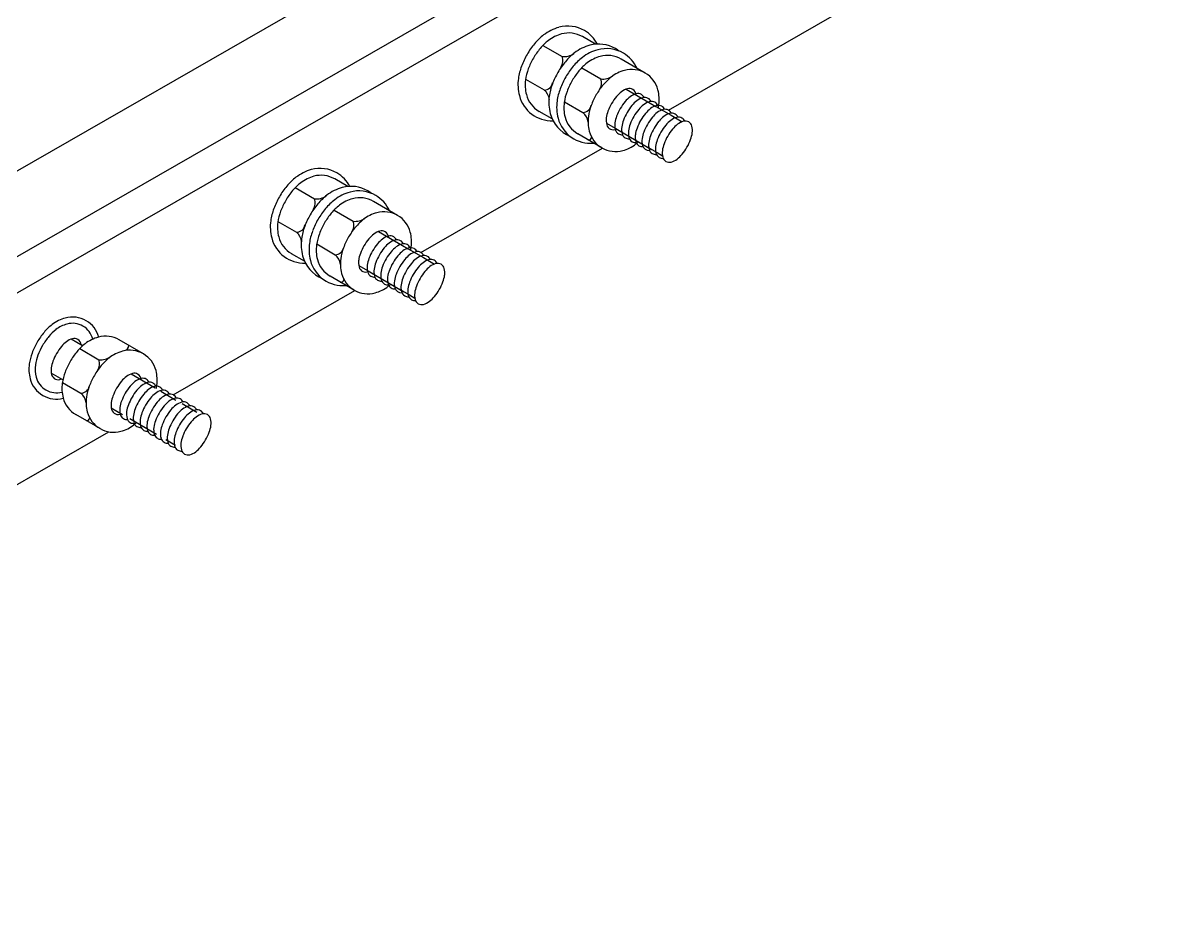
# Model space of a CAD drawing. Extents: x -508 to 92, y -98 to -31.
# Drawn here: x -490.791 to -486.134, y -46.615 to -42.968 of the extents above; entities that cross this region are included whole.
import ezdxf

# ---------------------------------------------------------------- set-up
doc = ezdxf.new("R2010")
doc.units = 0
doc.header["$MEASUREMENT"] = 0
doc.layers.add('SC- Details', color=7, linetype='CONTINUOUS')

msp = doc.modelspace()

# ---------------------------------------------------------------- linework, layer by layer
at = {"layer": 'SC- Details', "color": 3}
for p, q in [((-495.3938, -46.5411), (-486.2609, -41.2941)), ((-495.2671, -46.6146), (-486.1342, -41.3676)), ((-488.1839, -43.3201), (-487.4502, -42.8986)), ((-489.1843, -43.8948), (-488.4506, -43.4733)), ((-490.1847, -44.4696), (-489.451, -44.0481)), ((-491.1851, -45.0443), (-490.4449, -44.6191))]:
    msp.add_line(p, q, dxfattribs=at)
at = {"layer": 'SC- Details', "color": 1}
msp.add_line((-490.9927, -43.6671), (-487.7533, -41.806), dxfattribs=at)
at = {"layer": 'SC- Details'}
for p, q in [((-488.4791, -43.0534), (-488.5319, -43.0228)), ((-488.6912, -43.058), (-488.6136, -43.103)), ((-488.2778, -43.1702), (-488.3755, -43.1135)), ((-488.5348, -43.1487), (-488.4572, -43.1937)), ((-488.7612, -43.1948), (-488.6863, -43.2383)), ((-488.3554, -43.2352), (-488.2584, -43.2915)), ((-488.6048, -43.2856), (-488.5299, -43.329)), ((-488.2584, -43.2915), (-488.2346, -43.3053)), ((-488.2346, -43.3053), (-488.1739, -43.3405)), ((-488.6543, -43.3552), (-488.707, -43.3246)), ((-488.1739, -43.3405), (-488.1492, -43.3549)), ((-488.1492, -43.3549), (-488.1289, -43.3666)), ((-488.435, -43.3724), (-488.3901, -43.3984)), ((-488.3901, -43.3984), (-488.3605, -43.4156)), ((-488.4529, -43.472), (-488.5506, -43.4153)), ((-488.3605, -43.4156), (-488.2524, -43.4784)), ((-488.2699, -43.4682), (-488.2304, -43.4911)), ((-488.2304, -43.4911), (-488.2084, -43.5044)), ((-489.6916, -43.6327), (-489.614, -43.6777)), ((-489.4796, -43.6281), (-489.5323, -43.5975)), ((-489.5352, -43.7234), (-489.4576, -43.7684)), ((-489.2782, -43.745), (-489.3759, -43.6883)), ((-489.7616, -43.7696), (-489.6867, -43.813)), ((-489.3558, -43.81), (-489.2588, -43.8663)), ((-489.6052, -43.8603), (-489.5303, -43.9038)), ((-489.2588, -43.8663), (-489.235, -43.88)), ((-489.6547, -43.93), (-489.7074, -43.8994)), ((-489.235, -43.88), (-489.1743, -43.9153)), ((-489.1743, -43.9153), (-489.1496, -43.9296)), ((-489.4354, -43.9472), (-489.3905, -43.9732)), ((-489.1496, -43.9296), (-489.1294, -43.9414)), ((-489.4533, -44.0468), (-489.551, -43.9901)), ((-489.3905, -43.9732), (-489.3609, -43.9904)), ((-489.3609, -43.9904), (-489.2528, -44.0531)), ((-489.2703, -44.0429), (-489.2308, -44.0659)), ((-489.2308, -44.0659), (-489.2088, -44.0791)), ((-490.5509, -44.2718), (-490.5975, -44.2448)), ((-490.5624, -44.2827), (-490.4848, -44.3277)), ((-490.3054, -44.3042), (-490.4031, -44.2475)), ((-490.6305, -44.4089), (-490.6771, -44.3819)), ((-490.6324, -44.4195), (-490.5575, -44.463)), ((-490.3552, -44.3853), (-490.2582, -44.4416)), ((-490.2345, -44.4553), (-490.1737, -44.4906)), ((-490.1847, -44.4696), (-490.1375, -44.4425)), ((-490.149, -44.5049), (-490.0898, -44.5393)), ((-490.4805, -44.606), (-490.5782, -44.5493)), ((-490.4348, -44.5225), (-490.39, -44.5485)), ((-490.3603, -44.5657), (-490.2522, -44.6284)), ((-490.2144, -44.6504), (-490.1749, -44.6733))]:
    msp.add_line(p, q, dxfattribs=at)
for centre, radius, start, end in [((-488.5907, -43.1156), 0.1352, 59.8781, 105.3111), ((-488.546, -43.2006), 0.2331, 127.6826, 140.2858), ((-488.5792, -43.1576), 0.1787, 105.3111, 127.6826), ((-488.5755, -43.1598), 0.1533, 105.3111, 127.6826), ((-488.587, -43.1178), 0.1098, 59.8781, 105.3111), ((-488.5907, -43.1156), 0.1352, 27.6713, 59.8781), ((-488.4834, -43.2526), 0.3145, 140.2858, 149.8781), ((-488.4797, -43.2548), 0.2891, 140.2858, 149.8781), ((-488.5423, -43.2028), 0.2077, 127.6826, 140.2858), ((-488.4546, -43.2299), 0.1787, 105.3111, 127.6826), ((-488.4228, -43.2483), 0.1787, 105.3111, 127.6826), ((-488.4661, -43.188), 0.1352, 59.8781, 105.3111), ((-488.4343, -43.2064), 0.1352, 59.8781, 105.3111), ((-488.4661, -43.188), 0.1352, 52.0828, 59.8781), ((-488.4834, -43.2526), 0.3145, 149.8781, 159.4704), ((-488.4797, -43.2548), 0.2891, 149.8781, 159.4704), ((-488.3587, -43.325), 0.3145, 140.2858, 149.8781), ((-488.66, -43.1189), 0.049, 326.5303, 19.0227), ((-488.6057, -43.0338), 0.0696, 263.4942, 304.2081), ((-488.4214, -43.2729), 0.2331, 127.6826, 140.2858), ((-488.3896, -43.2914), 0.2331, 127.6826, 140.2858), ((-488.4191, -43.2505), 0.1533, 105.3111, 127.6826), ((-488.4306, -43.2085), 0.1098, 59.8781, 105.3111), ((-488.4343, -43.2064), 0.1352, 24.2024, 59.8781), ((-488.5596, -43.2241), 0.2331, 159.4704, 172.0735), ((-488.5559, -43.2262), 0.2077, 159.4704, 172.0735), ((-488.3587, -43.325), 0.3145, 149.8781, 159.4704), ((-488.327, -43.3434), 0.3145, 140.2858, 149.8781), ((-488.3233, -43.3455), 0.2891, 140.2858, 149.8781), ((-488.3859, -43.2935), 0.2077, 127.6826, 140.2858), ((-488.3215, -43.3072), 0.1533, 105.3111, 127.6826), ((-488.3329, -43.2652), 0.1098, 59.8781, 105.3111), ((-488.3329, -43.2652), 0.1098, 14.4451, 59.8781), ((-488.6135, -43.2166), 0.1787, 172.0735, 194.4451), ((-488.6098, -43.2187), 0.1533, 172.0735, 194.4451), ((-488.6877, -43.2023), 0.0361, 272.3282, 349.6065), ((-488.435, -43.2964), 0.2331, 159.4704, 172.0735), ((-488.327, -43.3434), 0.3145, 149.8781, 159.4704), ((-488.3233, -43.3455), 0.2891, 149.8781, 159.4704), ((-488.2256, -43.4022), 0.2891, 140.2858, 149.8781), ((-488.5036, -43.2097), 0.049, 326.5303, 19.0227), ((-488.4493, -43.1245), 0.0696, 263.4942, 304.2081), ((-488.2882, -43.3502), 0.2077, 127.6826, 140.2858), ((-488.6556, -43.2274), 0.1352, 194.4451, 272.0849), ((-488.6519, -43.2296), 0.1098, 194.4451, 239.8781), ((-488.7261, -43.2847), 0.0612, 7.2164, 49.3503), ((-488.4888, -43.2889), 0.1787, 172.0735, 194.4451), ((-488.4032, -43.3148), 0.2331, 159.4704, 172.0735), ((-488.3995, -43.317), 0.2077, 159.4704, 172.0735), ((-488.2256, -43.4022), 0.2891, 149.8781, 159.4704), ((-488.2976, -43.3447), 0.1252, 127.6826, 140.2858), ((-488.3308, -43.3017), 0.0709, 105.3111, 127.6826), ((-488.3423, -43.2598), 0.0274, 59.8781, 105.3111), ((-488.296, -43.322), 0.0709, 105.3111, 127.6826), ((-488.3423, -43.2598), 0.0274, 2.3174, 59.8781), ((-488.3075, -43.28), 0.0274, 59.8781, 105.3111), ((-488.3075, -43.28), 0.0274, 24.4633, 59.8781), ((-488.3751, -43.2761), 0.1533, 352.0735, 14.4451), ((-488.4571, -43.3073), 0.1787, 172.0735, 194.4451), ((-488.4534, -43.3095), 0.1533, 172.0735, 194.4451), ((-488.5313, -43.293), 0.0361, 272.3282, 349.6065), ((-488.3018, -43.3736), 0.2077, 159.4704, 172.0735), ((-488.235, -43.3968), 0.2066, 149.8781, 159.4704), ((-488.235, -43.3968), 0.2066, 140.2858, 149.8781), ((-488.2001, -43.417), 0.2066, 140.2858, 149.8781), ((-488.2627, -43.365), 0.1252, 127.6826, 140.2858), ((-488.1727, -43.4329), 0.2066, 140.2858, 149.8781), ((-488.2353, -43.3809), 0.1252, 127.6826, 140.2858), ((-488.2685, -43.3379), 0.0709, 105.3111, 127.6826), ((-488.2079, -43.3968), 0.1252, 127.6826, 140.2858), ((-488.28, -43.2959), 0.0274, 59.8781, 105.3111), ((-488.2411, -43.3538), 0.0709, 105.3111, 127.6826), ((-488.28, -43.2959), 0.0274, 24.4633, 59.8781), ((-488.2526, -43.3118), 0.0274, 59.8781, 105.3111), ((-488.2137, -43.3697), 0.0709, 105.3111, 127.6826), ((-488.2526, -43.3118), 0.0274, 24.4633, 59.8781), ((-488.2251, -43.3278), 0.0274, 59.8781, 105.3111), ((-488.4289, -43.2686), 0.2077, 348.3302, 352.0735), ((-488.2251, -43.3278), 0.0274, 24.4633, 59.8781), ((-488.5309, -43.2998), 0.1352, 194.4451, 247.6734), ((-488.4992, -43.3182), 0.1352, 194.4451, 275.5538), ((-488.4955, -43.3203), 0.1098, 194.4451, 239.8781), ((-488.5697, -43.3755), 0.0612, 7.2164, 49.3503), ((-488.3557, -43.3662), 0.1533, 172.0735, 194.4451), ((-488.3651, -43.3607), 0.0709, 172.0735, 194.4451), ((-488.3112, -43.3682), 0.1252, 159.4704, 172.0735), ((-488.2764, -43.3884), 0.1252, 159.4704, 172.0735), ((-488.2001, -43.417), 0.2066, 149.8781, 159.4704), ((-488.1727, -43.4329), 0.2066, 149.8781, 159.4704), ((-488.1453, -43.4488), 0.2066, 149.8781, 159.4704), ((-488.1453, -43.4488), 0.2066, 140.2858, 149.8781), ((-488.1178, -43.4647), 0.2066, 140.2858, 149.8781), ((-488.1804, -43.4127), 0.1252, 127.6826, 140.2858), ((-488.0904, -43.4807), 0.2066, 140.2858, 149.8781), ((-488.153, -43.4286), 0.1252, 127.6826, 140.2858), ((-488.1862, -43.3856), 0.0709, 105.3111, 127.6826), ((-488.1261, -43.4443), 0.1252, 127.6826, 140.2858), ((-488.1977, -43.3437), 0.0274, 59.8781, 105.3111), ((-488.1593, -43.4013), 0.0709, 105.3111, 127.6826), ((-488.1977, -43.3437), 0.0274, 24.4633, 59.8781), ((-488.1708, -43.3593), 0.0274, 59.8781, 105.3111), ((-488.1319, -43.4172), 0.0709, 105.3111, 127.6826), ((-488.1708, -43.3593), 0.0274, 24.4633, 59.8781), ((-488.1433, -43.3752), 0.0274, 59.8781, 105.3111), ((-488.1433, -43.3752), 0.0274, 24.4633, 59.8781), ((-488.4072, -43.3716), 0.0274, 194.4451, 297.4387), ((-488.3302, -43.3809), 0.0709, 172.0735, 194.4451), ((-488.3723, -43.3918), 0.0274, 194.4451, 239.8781), ((-488.3028, -43.3969), 0.0709, 172.0735, 194.4451), ((-488.2489, -43.4044), 0.1252, 159.4704, 172.0735), ((-488.2753, -43.4128), 0.0709, 172.0735, 194.4451), ((-488.2215, -43.4203), 0.1252, 159.4704, 172.0735), ((-488.194, -43.4362), 0.1252, 159.4704, 172.0735), ((-488.1178, -43.4647), 0.2066, 149.8781, 159.4704), ((-488.0904, -43.4807), 0.2066, 149.8781, 159.4704), ((-488.0635, -43.4963), 0.2066, 149.8781, 159.4704), ((-488.0635, -43.4963), 0.2066, 140.2858, 149.8781), ((-488.036, -43.5122), 0.2066, 140.2858, 149.8781), ((-488.0986, -43.4602), 0.1252, 127.6826, 140.2858), ((-488.0086, -43.5281), 0.2066, 140.2858, 149.8781), ((-488.0712, -43.4761), 0.1252, 127.6826, 140.2858), ((-488.1044, -43.4331), 0.0709, 105.3111, 127.6826), ((-488.1159, -43.3911), 0.0274, 59.8781, 105.3111), ((-488.1159, -43.3911), 0.0274, 14.4451, 59.8781), ((-488.158, -43.402), 0.0709, 352.0735, 14.4451), ((-488.506, -43.4283), 0.0114, 252.4537, 357.1663), ((-488.3978, -43.377), 0.1098, 194.4451, 239.8781), ((-488.3723, -43.3918), 0.0274, 239.8781, 275.2929), ((-488.3449, -43.4077), 0.0274, 194.4451, 239.8781), ((-488.3449, -43.4077), 0.0274, 239.8781, 275.2929), ((-488.3174, -43.4236), 0.0274, 194.4451, 239.8781), ((-488.3174, -43.4236), 0.0274, 239.8781, 275.2929), ((-488.2479, -43.4287), 0.0709, 172.0735, 194.4451), ((-488.29, -43.4395), 0.0274, 194.4451, 239.8781), ((-488.4425, -43.292), 0.2077, 307.6826, 311.4259), ((-488.2204, -43.4446), 0.0709, 172.0735, 194.4451), ((-488.1666, -43.4521), 0.1252, 159.4704, 172.0735), ((-488.1935, -43.4602), 0.0709, 172.0735, 194.4451), ((-488.1397, -43.4677), 0.1252, 159.4704, 172.0735), ((-488.1122, -43.4837), 0.1252, 159.4704, 172.0735), ((-488.036, -43.5122), 0.2066, 149.8781, 159.4704), ((-488.0086, -43.5281), 0.2066, 149.8781, 159.4704), ((-488.2881, -43.3659), 0.2066, 329.8781, 339.4704), ((-488.2119, -43.3945), 0.1252, 339.4704, 352.0735), ((-488.3978, -43.377), 0.1098, 239.8781, 285.3111), ((-488.4093, -43.3351), 0.1533, 285.3111, 307.6826), ((-488.29, -43.4395), 0.0274, 239.8781, 275.2929), ((-488.2626, -43.4555), 0.0274, 194.4451, 274.5321), ((-488.2356, -43.4711), 0.0274, 194.4451, 239.8781), ((-488.2356, -43.4711), 0.0274, 239.8781, 275.2929), ((-488.1661, -43.4762), 0.0709, 172.0735, 194.4451), ((-488.2082, -43.487), 0.0274, 194.4451, 239.8781), ((-488.1386, -43.4921), 0.0709, 172.0735, 194.4451), ((-488.0848, -43.4996), 0.1252, 159.4704, 172.0735), ((-488.2881, -43.3659), 0.2066, 320.2858, 329.8781), ((-488.2082, -43.487), 0.0274, 239.8781, 275.2929), ((-488.1808, -43.5029), 0.0274, 194.4451, 239.8781), ((-488.1808, -43.5029), 0.0274, 239.8781, 285.3111), ((-488.1923, -43.461), 0.0709, 285.3111, 307.6826), ((-488.2255, -43.418), 0.1252, 307.6826, 320.2858), ((-489.5797, -43.7324), 0.1787, 105.3111, 127.6826), ((-489.5759, -43.7345), 0.1533, 105.3111, 127.6826), ((-489.5911, -43.6904), 0.1352, 59.8781, 105.3111), ((-489.5874, -43.6926), 0.1098, 59.8781, 105.3111), ((-489.5911, -43.6904), 0.1352, 27.6713, 59.8781), ((-489.4838, -43.8274), 0.3145, 140.2858, 149.8781), ((-489.5464, -43.7754), 0.2331, 127.6826, 140.2858), ((-489.5427, -43.7775), 0.2077, 127.6826, 140.2858), ((-489.455, -43.8047), 0.1787, 105.3111, 127.6826), ((-489.4665, -43.7627), 0.1352, 59.8781, 105.3111), ((-489.4838, -43.8274), 0.3145, 149.8781, 159.4704), ((-489.4801, -43.8295), 0.2891, 140.2858, 149.8781), ((-489.6604, -43.6937), 0.049, 326.5303, 19.0227), ((-489.6061, -43.6085), 0.0696, 263.4942, 304.2081), ((-489.4218, -43.8477), 0.2331, 127.6826, 140.2858), ((-489.39, -43.8661), 0.2331, 127.6826, 140.2858), ((-489.4233, -43.8231), 0.1787, 105.3111, 127.6826), ((-489.4195, -43.8252), 0.1533, 105.3111, 127.6826), ((-489.4347, -43.7811), 0.1352, 59.8781, 105.3111), ((-489.431, -43.7833), 0.1098, 59.8781, 105.3111), ((-489.4665, -43.7627), 0.1352, 52.0828, 59.8781), ((-489.4347, -43.7811), 0.1352, 24.2024, 59.8781), ((-489.56, -43.7988), 0.2331, 159.4704, 172.0735), ((-489.5563, -43.801), 0.2077, 159.4704, 172.0735), ((-489.4801, -43.8295), 0.2891, 149.8781, 159.4704), ((-489.3591, -43.8997), 0.3145, 140.2858, 149.8781), ((-489.3274, -43.9181), 0.3145, 140.2858, 149.8781), ((-489.3863, -43.8683), 0.2077, 127.6826, 140.2858), ((-489.3333, -43.84), 0.1098, 59.8781, 105.3111), ((-489.6139, -43.7913), 0.1787, 172.0735, 194.4451), ((-489.6102, -43.7935), 0.1533, 172.0735, 194.4451), ((-489.3591, -43.8997), 0.3145, 149.8781, 159.4704), ((-489.3274, -43.9181), 0.3145, 149.8781, 159.4704), ((-489.3237, -43.9203), 0.2891, 149.8781, 159.4704), ((-489.3237, -43.9203), 0.2891, 140.2858, 149.8781), ((-489.504, -43.7844), 0.049, 326.5303, 19.0227), ((-489.4497, -43.6993), 0.0696, 263.4942, 304.2081), ((-489.2886, -43.9249), 0.2077, 127.6826, 140.2858), ((-489.3219, -43.8819), 0.1533, 105.3111, 127.6826), ((-489.3333, -43.84), 0.1098, 14.4451, 59.8781), ((-489.6881, -43.777), 0.0361, 272.3282, 349.6065), ((-489.7266, -43.8595), 0.0612, 7.2164, 49.3503), ((-489.4354, -43.8712), 0.2331, 159.4704, 172.0735), ((-489.4036, -43.8896), 0.2331, 159.4704, 172.0735), ((-489.3999, -43.8917), 0.2077, 159.4704, 172.0735), ((-489.226, -43.9769), 0.2891, 140.2858, 149.8781), ((-489.298, -43.9195), 0.1252, 127.6826, 140.2858), ((-489.3312, -43.8765), 0.0709, 105.3111, 127.6826), ((-489.3427, -43.8345), 0.0274, 59.8781, 105.3111), ((-489.3427, -43.8345), 0.0274, 2.3174, 59.8781), ((-489.3755, -43.8508), 0.1533, 352.0735, 14.4451), ((-489.656, -43.8022), 0.1352, 194.4451, 272.0849), ((-489.6523, -43.8043), 0.1098, 194.4451, 239.8781), ((-489.4892, -43.8637), 0.1787, 172.0735, 194.4451), ((-489.4575, -43.8821), 0.1787, 172.0735, 194.4451), ((-489.4538, -43.8842), 0.1533, 172.0735, 194.4451), ((-489.226, -43.9769), 0.2891, 149.8781, 159.4704), ((-489.2354, -43.9715), 0.2066, 149.8781, 159.4704), ((-489.2354, -43.9715), 0.2066, 140.2858, 149.8781), ((-489.2005, -43.9917), 0.2066, 140.2858, 149.8781), ((-489.2631, -43.9397), 0.1252, 127.6826, 140.2858), ((-489.2964, -43.8967), 0.0709, 105.3111, 127.6826), ((-489.2357, -43.9556), 0.1252, 127.6826, 140.2858), ((-489.3079, -43.8548), 0.0274, 59.8781, 105.3111), ((-489.2689, -43.9126), 0.0709, 105.3111, 127.6826), ((-489.3079, -43.8548), 0.0274, 24.4633, 59.8781), ((-489.2804, -43.8707), 0.0274, 59.8781, 105.3111), ((-489.2415, -43.9285), 0.0709, 105.3111, 127.6826), ((-489.2804, -43.8707), 0.0274, 24.4633, 59.8781), ((-489.253, -43.8866), 0.0274, 59.8781, 105.3111), ((-489.253, -43.8866), 0.0274, 24.4633, 59.8781), ((-489.5313, -43.8745), 0.1352, 194.4451, 247.6734), ((-489.5317, -43.8678), 0.0361, 272.3282, 349.6065), ((-489.5702, -43.9502), 0.0612, 7.2164, 49.3503), ((-489.3023, -43.9484), 0.2077, 159.4704, 172.0735), ((-489.3116, -43.943), 0.1252, 159.4704, 172.0735), ((-489.2005, -43.9917), 0.2066, 149.8781, 159.4704), ((-489.1731, -44.0077), 0.2066, 149.8781, 159.4704), ((-489.1731, -44.0077), 0.2066, 140.2858, 149.8781), ((-489.1457, -44.0236), 0.2066, 140.2858, 149.8781), ((-489.2083, -43.9716), 0.1252, 127.6826, 140.2858), ((-489.1182, -44.0395), 0.2066, 140.2858, 149.8781), ((-489.1808, -43.9875), 0.1252, 127.6826, 140.2858), ((-489.2141, -43.9445), 0.0709, 105.3111, 127.6826), ((-489.1534, -44.0034), 0.1252, 127.6826, 140.2858), ((-489.2255, -43.9025), 0.0274, 59.8781, 105.3111), ((-489.1866, -43.9604), 0.0709, 105.3111, 127.6826), ((-489.4293, -43.8433), 0.2077, 348.3302, 352.0735), ((-489.2255, -43.9025), 0.0274, 24.4633, 59.8781), ((-489.1981, -43.9184), 0.0274, 59.8781, 105.3111), ((-489.1597, -43.976), 0.0709, 105.3111, 127.6826), ((-489.1981, -43.9184), 0.0274, 24.4633, 59.8781), ((-489.1712, -43.9341), 0.0274, 59.8781, 105.3111), ((-489.1712, -43.9341), 0.0274, 24.4633, 59.8781), ((-489.4996, -43.8929), 0.1352, 194.4451, 275.5538), ((-489.4959, -43.8951), 0.1098, 194.4451, 239.8781), ((-489.3561, -43.9409), 0.1533, 172.0735, 194.4451), ((-489.3655, -43.9355), 0.0709, 172.0735, 194.4451), ((-489.4076, -43.9463), 0.0274, 194.4451, 297.4387), ((-489.3306, -43.9557), 0.0709, 172.0735, 194.4451), ((-489.2768, -43.9632), 0.1252, 159.4704, 172.0735), ((-489.3032, -43.9716), 0.0709, 172.0735, 194.4451), ((-489.2493, -43.9791), 0.1252, 159.4704, 172.0735), ((-489.2219, -43.995), 0.1252, 159.4704, 172.0735), ((-489.1457, -44.0236), 0.2066, 149.8781, 159.4704), ((-489.1182, -44.0395), 0.2066, 149.8781, 159.4704), ((-489.0908, -44.0554), 0.2066, 149.8781, 159.4704), ((-489.0908, -44.0554), 0.2066, 140.2858, 149.8781), ((-489.0639, -44.071), 0.2066, 140.2858, 149.8781), ((-489.1265, -44.019), 0.1252, 127.6826, 140.2858), ((-489.0364, -44.0869), 0.2066, 140.2858, 149.8781), ((-489.099, -44.0349), 0.1252, 127.6826, 140.2858), ((-489.1323, -43.9919), 0.0709, 105.3111, 127.6826), ((-489.0716, -44.0509), 0.1252, 127.6826, 140.2858), ((-489.1438, -43.95), 0.0274, 59.8781, 105.3111), ((-489.1048, -44.0078), 0.0709, 105.3111, 127.6826), ((-489.1438, -43.95), 0.0274, 24.4633, 59.8781), ((-489.1163, -43.9659), 0.0274, 59.8781, 105.3111), ((-489.1163, -43.9659), 0.0274, 14.4451, 59.8781), ((-489.1584, -43.9767), 0.0709, 352.0735, 14.4451), ((-489.5064, -44.0031), 0.0114, 252.4537, 357.1663), ((-489.3982, -43.9518), 0.1098, 194.4451, 239.8781), ((-489.3727, -43.9665), 0.0274, 194.4451, 239.8781), ((-489.3727, -43.9665), 0.0274, 239.8781, 275.2929), ((-489.3453, -43.9825), 0.0274, 194.4451, 239.8781), ((-489.3453, -43.9825), 0.0274, 239.8781, 275.2929), ((-489.2757, -43.9875), 0.0709, 172.0735, 194.4451), ((-489.3178, -43.9984), 0.0274, 194.4451, 239.8781), ((-489.2483, -44.0034), 0.0709, 172.0735, 194.4451), ((-489.1945, -44.0109), 0.1252, 159.4704, 172.0735), ((-489.167, -44.0269), 0.1252, 159.4704, 172.0735), ((-489.1401, -44.0425), 0.1252, 159.4704, 172.0735), ((-489.0639, -44.071), 0.2066, 149.8781, 159.4704), ((-489.0364, -44.0869), 0.2066, 149.8781, 159.4704), ((-489.009, -44.1029), 0.2066, 149.8781, 159.4704), ((-489.009, -44.1029), 0.2066, 140.2858, 149.8781), ((-489.2123, -43.9692), 0.1252, 339.4704, 352.0735), ((-489.3982, -43.9518), 0.1098, 239.8781, 285.3111), ((-489.4097, -43.9098), 0.1533, 285.3111, 307.6826), ((-489.3178, -43.9984), 0.0274, 239.8781, 275.2929), ((-489.2904, -44.0143), 0.0274, 194.4451, 239.8781), ((-489.4429, -43.8668), 0.2077, 307.6826, 311.4259), ((-489.2904, -44.0143), 0.0274, 239.8781, 275.2929), ((-489.2208, -44.0194), 0.0709, 172.0735, 194.4451), ((-489.263, -44.0302), 0.0274, 194.4451, 274.5321), ((-489.1939, -44.035), 0.0709, 172.0735, 194.4451), ((-489.236, -44.0458), 0.0274, 194.4451, 239.8781), ((-489.1665, -44.0509), 0.0709, 172.0735, 194.4451), ((-489.1127, -44.0584), 0.1252, 159.4704, 172.0735), ((-489.0852, -44.0743), 0.1252, 159.4704, 172.0735), ((-489.2885, -43.9407), 0.2066, 320.2858, 329.8781), ((-489.2885, -43.9407), 0.2066, 329.8781, 339.4704), ((-489.236, -44.0458), 0.0274, 239.8781, 275.2929), ((-489.2086, -44.0618), 0.0274, 194.4451, 239.8781), ((-489.2086, -44.0618), 0.0274, 239.8781, 275.2929), ((-489.1391, -44.0668), 0.0709, 172.0735, 194.4451), ((-489.1812, -44.0777), 0.0274, 194.4451, 239.8781), ((-489.1812, -44.0777), 0.0274, 239.8781, 285.3111), ((-489.1927, -44.0357), 0.0709, 285.3111, 307.6826), ((-489.2259, -43.9927), 0.1252, 307.6826, 320.2858), ((-490.5468, -44.3501), 0.2077, 127.6826, 140.2858), ((-490.5801, -44.3071), 0.1533, 105.3111, 127.6826), ((-490.5801, -44.3071), 0.128, 105.3111, 127.6826), ((-490.5916, -44.2652), 0.1098, 59.8781, 105.3111), ((-490.5916, -44.2652), 0.0845, 59.8781, 105.3111), ((-490.5916, -44.2652), 0.0845, 14.4451, 59.8781), ((-490.5916, -44.2652), 0.1098, 15.3114, 59.8781), ((-490.4842, -44.4021), 0.2891, 140.2858, 149.8781), ((-490.4842, -44.4021), 0.2637, 140.2858, 149.8781), ((-490.5468, -44.3501), 0.1823, 127.6826, 140.2858), ((-490.5844, -44.2693), 0.0274, 59.8781, 105.3111), ((-490.4467, -44.3845), 0.1533, 105.3111, 127.6826), ((-490.4582, -44.3425), 0.1098, 59.8781, 105.3111), ((-490.4842, -44.4021), 0.2891, 149.8781, 159.4704), ((-490.4842, -44.4021), 0.2637, 149.8781, 159.4704), ((-490.4771, -44.4063), 0.2066, 140.2858, 149.8781), ((-490.5397, -44.3543), 0.1252, 127.6826, 140.2858), ((-490.5729, -44.3112), 0.0709, 105.3111, 127.6826), ((-490.4135, -44.4275), 0.2077, 127.6826, 140.2858), ((-490.5844, -44.2693), 0.0274, 2.3174, 59.8781), ((-490.6337, -44.276), 0.128, 14.1951, 14.4451), ((-490.388, -44.2678), 0.0245, 287.9148, 353.8734), ((-490.5605, -44.3736), 0.2077, 159.4704, 172.0735), ((-490.5605, -44.3736), 0.1823, 159.4704, 172.0735), ((-490.5533, -44.3777), 0.1252, 159.4704, 172.0735), ((-490.4771, -44.4063), 0.2066, 149.8781, 159.4704), ((-490.3509, -44.4795), 0.2891, 149.8781, 159.4704), ((-490.3509, -44.4795), 0.2891, 140.2858, 149.8781), ((-490.5312, -44.3437), 0.049, 326.5303, 19.0227), ((-490.4769, -44.2585), 0.0696, 263.4942, 304.2081), ((-490.3158, -44.4842), 0.2077, 127.6826, 140.2858), ((-490.3491, -44.4411), 0.1533, 105.3111, 127.6826), ((-490.3605, -44.3992), 0.1098, 59.8781, 105.3111), ((-490.3605, -44.3992), 0.1098, 14.4451, 59.8781), ((-490.6143, -44.3661), 0.1533, 172.0735, 194.4451), ((-490.6143, -44.3661), 0.128, 172.0735, 194.4451), ((-490.6072, -44.3702), 0.0709, 172.0735, 194.4451), ((-490.4271, -44.451), 0.2077, 159.4704, 172.0735), ((-490.2532, -44.5362), 0.2891, 140.2858, 149.8781), ((-490.4027, -44.41), 0.1533, 352.0735, 14.4451), ((-490.6564, -44.3769), 0.1098, 194.4451, 239.8781), ((-490.6564, -44.3769), 0.0845, 194.4451, 239.8781), ((-490.6493, -44.3811), 0.0274, 194.4451, 297.4387), ((-490.481, -44.4435), 0.1533, 172.0735, 194.4451), ((-490.2532, -44.5362), 0.2891, 149.8781, 159.4704), ((-490.2349, -44.5468), 0.2066, 140.2858, 149.8781), ((-490.2975, -44.4948), 0.1252, 127.6826, 140.2858), ((-490.3307, -44.4518), 0.0709, 105.3111, 127.6826), ((-490.2626, -44.515), 0.1252, 127.6826, 140.2858), ((-490.3422, -44.4098), 0.0274, 59.8781, 105.3111), ((-490.2958, -44.472), 0.0709, 105.3111, 127.6826), ((-490.3422, -44.4098), 0.0274, 2.3174, 59.8781), ((-490.3073, -44.4301), 0.0274, 59.8781, 105.3111), ((-490.2684, -44.4879), 0.0709, 105.3111, 127.6826), ((-490.3073, -44.4301), 0.0274, 24.4633, 59.8781), ((-490.2799, -44.446), 0.0274, 59.8781, 105.3111), ((-490.2799, -44.446), 0.0274, 24.4633, 59.8781), ((-490.6564, -44.3769), 0.1098, 239.8781, 284.4448), ((-490.6564, -44.3769), 0.0845, 239.8781, 285.3111), ((-490.6679, -44.335), 0.128, 285.3111, 285.5611), ((-490.5589, -44.427), 0.0361, 272.3282, 349.6065), ((-490.5973, -44.5095), 0.0612, 7.2164, 49.3503), ((-490.3294, -44.5076), 0.2077, 159.4704, 172.0735), ((-490.3111, -44.5183), 0.1252, 159.4704, 172.0735), ((-490.2349, -44.5468), 0.2066, 149.8781, 159.4704), ((-490.2, -44.567), 0.2066, 149.8781, 159.4704), ((-490.2, -44.567), 0.2066, 140.2858, 149.8781), ((-490.1725, -44.583), 0.2066, 140.2858, 149.8781), ((-490.2352, -44.531), 0.1252, 127.6826, 140.2858), ((-490.1451, -44.5989), 0.2066, 140.2858, 149.8781), ((-490.2077, -44.5469), 0.1252, 127.6826, 140.2858), ((-490.241, -44.5039), 0.0709, 105.3111, 127.6826), ((-490.1803, -44.5628), 0.1252, 127.6826, 140.2858), ((-490.2524, -44.4619), 0.0274, 59.8781, 105.3111), ((-490.2135, -44.5198), 0.0709, 105.3111, 127.6826), ((-490.4565, -44.4025), 0.2077, 348.3302, 352.0735), ((-490.2524, -44.4619), 0.0274, 24.4633, 59.8781), ((-490.225, -44.4778), 0.0274, 59.8781, 105.3111), ((-490.1861, -44.5357), 0.0709, 105.3111, 127.6826), ((-490.225, -44.4778), 0.0274, 24.4633, 59.8781), ((-490.1976, -44.4937), 0.0274, 59.8781, 105.3111), ((-490.1976, -44.4937), 0.0274, 24.4633, 59.8781), ((-490.5231, -44.4543), 0.1098, 194.4451, 239.8781), ((-490.3833, -44.5001), 0.1533, 172.0735, 194.4451), ((-490.3649, -44.5108), 0.0709, 172.0735, 194.4451), ((-490.33, -44.531), 0.0709, 172.0735, 194.4451), ((-490.2762, -44.5385), 0.1252, 159.4704, 172.0735), ((-490.2488, -44.5544), 0.1252, 159.4704, 172.0735), ((-490.1725, -44.583), 0.2066, 149.8781, 159.4704), ((-490.1451, -44.5989), 0.2066, 149.8781, 159.4704), ((-490.1177, -44.6148), 0.2066, 149.8781, 159.4704), ((-490.1177, -44.6148), 0.2066, 140.2858, 149.8781), ((-490.0902, -44.6307), 0.2066, 140.2858, 149.8781), ((-490.1529, -44.5787), 0.1252, 127.6826, 140.2858), ((-490.0628, -44.6466), 0.2066, 140.2858, 149.8781), ((-490.1254, -44.5946), 0.1252, 127.6826, 140.2858), ((-490.1586, -44.5516), 0.0709, 105.3111, 127.6826), ((-490.098, -44.6105), 0.1252, 127.6826, 140.2858), ((-490.1701, -44.5097), 0.0274, 59.8781, 105.3111), ((-490.1312, -44.5675), 0.0709, 105.3111, 127.6826), ((-490.1701, -44.5097), 0.0274, 24.4633, 59.8781), ((-490.1427, -44.5256), 0.0274, 59.8781, 105.3111), ((-490.1038, -44.5835), 0.0709, 105.3111, 127.6826), ((-490.1427, -44.5256), 0.0274, 24.4633, 59.8781), ((-490.1153, -44.5415), 0.0274, 59.8781, 105.3111), ((-490.1153, -44.5415), 0.0274, 24.4633, 59.8781), ((-490.5336, -44.5623), 0.0114, 252.4537, 357.1663), ((-490.4254, -44.511), 0.1098, 194.4451, 239.8781), ((-490.407, -44.5216), 0.0274, 194.4451, 297.4387), ((-490.3722, -44.5419), 0.0274, 194.4451, 239.8781), ((-490.3722, -44.5419), 0.0274, 239.8781, 275.2929), ((-490.3026, -44.5469), 0.0709, 172.0735, 194.4451), ((-490.3447, -44.5578), 0.0274, 194.4451, 239.8781), ((-490.2752, -44.5628), 0.0709, 172.0735, 194.4451), ((-490.2213, -44.5703), 0.1252, 159.4704, 172.0735), ((-490.1939, -44.5863), 0.1252, 159.4704, 172.0735), ((-490.1665, -44.6022), 0.1252, 159.4704, 172.0735), ((-490.0902, -44.6307), 0.2066, 149.8781, 159.4704), ((-490.0628, -44.6466), 0.2066, 149.8781, 159.4704), ((-490.0354, -44.6626), 0.2066, 149.8781, 159.4704), ((-490.0354, -44.6626), 0.2066, 140.2858, 149.8781), ((-490.0079, -44.6785), 0.2066, 140.2858, 149.8781), ((-490.0705, -44.6265), 0.1252, 127.6826, 140.2858), ((-489.9805, -44.6944), 0.2066, 140.2858, 149.8781), ((-490.0431, -44.6424), 0.1252, 127.6826, 140.2858), ((-490.0763, -44.5994), 0.0709, 105.3111, 127.6826), ((-490.0157, -44.6583), 0.1252, 127.6826, 140.2858), ((-490.0878, -44.5574), 0.0274, 59.8781, 105.3111), ((-490.0489, -44.6153), 0.0709, 105.3111, 127.6826), ((-490.0878, -44.5574), 0.0274, 24.4633, 59.8781), ((-490.0604, -44.5733), 0.0274, 59.8781, 105.3111), ((-490.0604, -44.5733), 0.0274, 14.4451, 59.8781), ((-490.1025, -44.5842), 0.0709, 352.0735, 14.4451), ((-490.4254, -44.511), 0.1098, 239.8781, 285.3111), ((-490.4369, -44.469), 0.1533, 285.3111, 307.6826), ((-490.3447, -44.5578), 0.0274, 239.8781, 275.2929), ((-490.3173, -44.5737), 0.0274, 194.4451, 239.8781), ((-490.4701, -44.426), 0.2077, 307.6826, 311.4259), ((-490.3173, -44.5737), 0.0274, 239.8781, 275.2929), ((-490.2477, -44.5788), 0.0709, 172.0735, 194.4451), ((-490.2899, -44.5896), 0.0274, 194.4451, 239.8781), ((-490.2899, -44.5896), 0.0274, 239.8781, 275.2929), ((-490.2203, -44.5947), 0.0709, 172.0735, 194.4451), ((-490.2624, -44.6055), 0.0274, 194.4451, 239.8781), ((-490.1929, -44.6106), 0.0709, 172.0735, 194.4451), ((-490.139, -44.6181), 0.1252, 159.4704, 172.0735), ((-490.1116, -44.634), 0.1252, 159.4704, 172.0735), ((-490.0842, -44.6499), 0.1252, 159.4704, 172.0735), ((-490.0079, -44.6785), 0.2066, 149.8781, 159.4704), ((-489.9805, -44.6944), 0.2066, 149.8781, 159.4704), ((-489.9531, -44.7103), 0.2066, 149.8781, 159.4704), ((-489.9531, -44.7103), 0.2066, 140.2858, 149.8781), ((-490.1563, -44.5767), 0.1252, 339.4704, 352.0735), ((-490.2624, -44.6055), 0.0274, 239.8781, 275.2929), ((-490.235, -44.6215), 0.0274, 194.4451, 239.8781), ((-490.235, -44.6215), 0.0274, 239.8781, 275.2929), ((-490.1654, -44.6265), 0.0709, 172.0735, 194.4451), ((-490.2076, -44.6374), 0.0274, 194.4451, 239.8781), ((-490.2076, -44.6374), 0.0274, 239.8781, 275.2929), ((-490.138, -44.6424), 0.0709, 172.0735, 194.4451), ((-490.1801, -44.6533), 0.0274, 194.4451, 239.8781), ((-490.1106, -44.6584), 0.0709, 172.0735, 194.4451), ((-490.0567, -44.6659), 0.1252, 159.4704, 172.0735), ((-490.0293, -44.6818), 0.1252, 159.4704, 172.0735), ((-490.2326, -44.5481), 0.2066, 320.2858, 329.8781), ((-490.2326, -44.5481), 0.2066, 329.8781, 339.4704), ((-490.1801, -44.6533), 0.0274, 239.8781, 275.2929), ((-490.1527, -44.6692), 0.0274, 194.4451, 239.8781), ((-490.1527, -44.6692), 0.0274, 239.8781, 275.2929), ((-490.0831, -44.6743), 0.0709, 172.0735, 194.4451), ((-490.1252, -44.6851), 0.0274, 194.4451, 239.8781), ((-490.1367, -44.6432), 0.0709, 285.3111, 307.6826), ((-490.17, -44.6002), 0.1252, 307.6826, 320.2858), ((-490.1252, -44.6851), 0.0274, 239.8781, 285.3111)]:
    msp.add_arc(centre, radius, start, end, dxfattribs=at)

doc.saveas('drawing.dxf')
